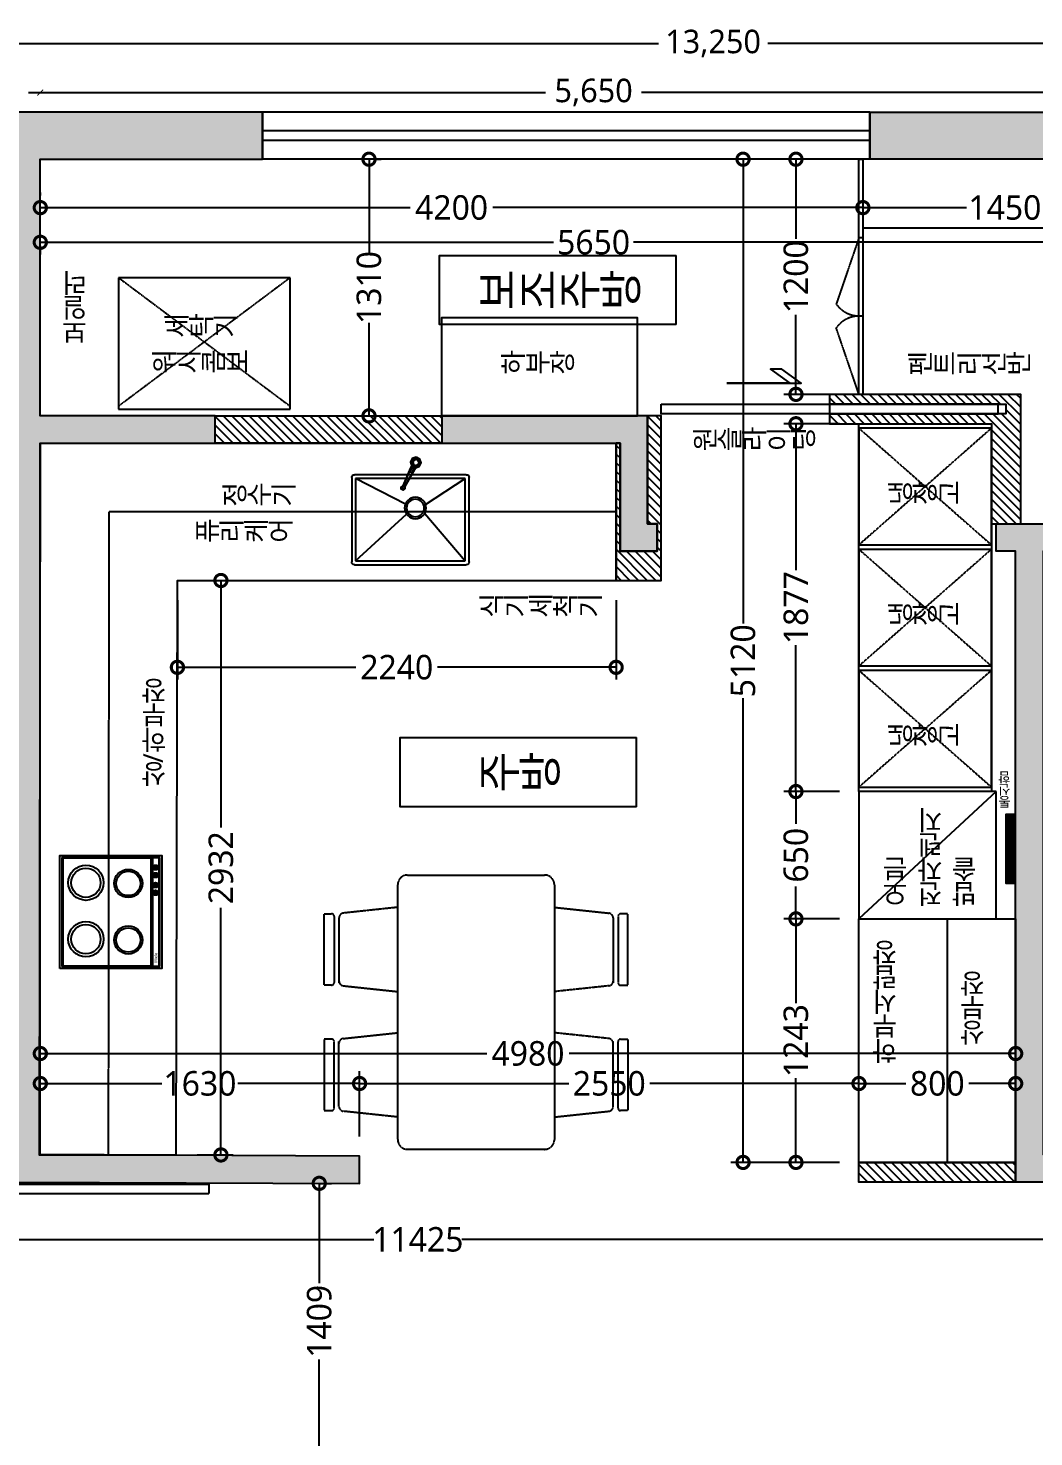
# Model space of a CAD drawing. Header units: millimetres. Extents: x -41292 to 298682, y -22072 to 33155.
# Drawn here: x -35785 to -30650, y 24023 to 31212 of the extents above; entities that cross this region are included whole.
import ezdxf
from ezdxf.enums import TextEntityAlignment as Align

# ---------------------------------------------------------------- set-up
doc = ezdxf.new("R2010")
doc.units = ezdxf.units.MM
doc.linetypes.add('DH-HID2', pattern=[1.2, 0.8, -0.4])
doc.layers.add('.', color=7, linetype='Continuous', lineweight=13)
for name, color, linetype in [('0-ELC TEXT', 7, 'Continuous'), ('02-WAL', 2, 'Continuous'), ('03-TEXT', 3, 'Continuous'), ('06-FUR', 6, 'Continuous'), ('07-DIM WAL', 5, 'Continuous'), ('3.기호.계단선', 30, 'Continuous'), ('A-窗', 4, 'Continuous'), ('CO-DOOR', 8, 'Continuous'), ('CO-FURB-DN', 9, 'Continuous'), ('E-立面窗、幕墙', 8, 'Continuous'), ('FU-FURM', 251, 'DH-HID2'), ('P-门', 4, 'Continuous'), ('S-DIM', 7, 'Continuous'), ('인테리어_가구_제작', 6, 'Continuous'), ('인테리어_기타', 8, 'Continuous'), ('인테리어_벽체_신설', 3, 'Continuous'), ('인테리어_해치_벽체', 8, 'Continuous')]:
    doc.layers.add(name, color=color, linetype=linetype)
doc.styles.add('DH-TEXT', font='@Microsoft JhengHei UI Light.ttf')
doc.styles.add('HY 울릉도 L', font='@Microsoft JhengHei UI Light.ttf')
doc.styles.add('넥슨고딕', font='@Microsoft JhengHei Light.ttf')
doc.styles.add('코레일둥고', font='@Microsoft JhengHei Light.ttf')
doc.dimstyles.new('50', dxfattribs={"dimscale": 50, "dimtxt": 2.5, "dimasz": 2.5, "dimexe": 1.25, "dimexo": 2, "dimtad": 0, "dimdec": 0, "dimtxsty": '넥슨고딕', "dimblk": 'DOTSMALL', "dimcen": 2.5, "dimclrd": 1, "dimclre": 1, "dimclrt": 2, "dimadec": 0, "dimazin": 0, "dimtfac": 1, "dimtdec": 0, "dimtix": 1, "dimtmove": 0, "dimatfit": 3, "dimldrblk": 'DOTSMALL', "dimfxl": 1.25, "dimarcsym": 0})
doc.dimstyles.new('60', dxfattribs={"dimscale": 60, "dimtxt": 2, "dimasz": 0.5, "dimexe": 1, "dimexo": 1, "dimgap": 1, "dimtad": 0, "dimdec": 0, "dimrnd": 0.05, "dimdsep": 46, "dimlunit": 6, "dimtxsty": 'HY 울릉도 L', "dimblk": 'ARCHTICK', "dimcen": 2.5, "dimdle": 1, "dimclrd": 1, "dimclre": 1, "dimclrt": 2, "dimadec": 0, "dimazin": 0, "dimtfac": 1, "dimtdec": 0, "dimtix": 1, "dimtmove": 2, "dimatfit": 3, "dimldrblk": 'ARCHTICK', "dimfxl": 1, "dimlwd": -1, "dimlwe": -1, "dimarcsym": 0})

# ---------------------------------------------------------------- blocks, each defined once
blk = doc.blocks.new('A$C12ad6f43')
at = {"layer": '인테리어_가구_제작', "color": 8}
for p, q in [((-5, 60), (-5, 630)), ((10, 645), (440, 645)), ((15, 625), (435, 625)), ((15, 65), (15, 625)), ((257, 417.6), (15, 625)), ((302.3, 422.4), (435, 625)), ((435, 625), (435, 65)), ((455, 630), (455, 60)), ((506.5, 360.1, 10), (470.7, 342.3, 30)), ((15, 65), (253.4, 325.1)), ((305.1, 319.1), (435, 65)), ((440, 45), (10, 45)), ((435, 65), (15, 65))]:
    blk.add_line(p, q, dxfattribs=at)
for points, elevation in [([(543.7, 373.8), (537.2, 354.1), (518.6, 344.9), (499, 351.5), (489.7, 370), (496.3, 389.7), (514.9, 398.9), (534.5, 392.3)], -74.1), ([(533.4, 373.5), (529.4, 361.7), (518.3, 356.2), (506.5, 360.1), (501, 371.2), (504.9, 383), (516, 388.6), (527.8, 384.6)], 10)]:
    blk.add_lwpolyline(points, close=True, dxfattribs=dict(at, elevation=elevation))
blk.add_lwpolyline([(533.4, 373.5), (529.4, 361.7), (518.3, 356.2), (506.5, 360.1), (501, 371.2), (504.9, 383), (516, 388.6), (527.8, 384.6)], close=True, dxfattribs=at)
for centre, radius in [((284.9, 370.2), 55), ((284.9, 370.2), 45), ((517.8, 372.5), 21.9)]:
    blk.add_circle(centre, radius, dxfattribs=at)
for centre, start, end in [((10, 630), 90, 180), ((440, 630), 0, 90), ((10, 60), 180, 270), ((440, 60), 270, 0)]:
    blk.add_arc(centre, 15, start, end, dxfattribs=at)
for points in [[(394, 316.8, 20), (481.2, 366, -30), (490.4, 347.5, -30), (398.6, 307.5, 20)], [(394, 316.8), (394, 316.8, 20), (481.2, 366, -30), (481.2, 366, -50)], [(490.4, 347.5, -50), (481.2, 366, -50), (394, 316.8), (398.6, 307.5)], [(465.2, 353.4, 30), (501, 371.2), (501, 371.2, 10), (465.2, 353.4, 30)], [(470.7, 342.3, 30), (465.2, 353.4, 30), (501, 371.2, 10), (506.5, 360.1, 10)], [(501, 371.2), (506.5, 360.1), (470.7, 342.3, 30), (465.2, 353.4, 30)], [(506.5, 360.1), (470.7, 342.3, 30), (506.5, 360.1, 10)], [(481.2, 366, -30), (501, 371.2), (506.5, 360.1), (490.4, 347.5, -30)], [(490.2, 370.5, -70), (481.2, 366, -50), (481.2, 366, -30), (501, 371.2)], [(490.2, 370.5, -70), (481.2, 366, -50), (490.4, 347.5, -50), (499.4, 352, -70)], [(490.2, 370.5, -70), (496.7, 390.1, -70), (504.9, 383), (501, 371.2)], [(499.4, 352, -70), (506.5, 360.1), (501, 371.2), (490.2, 370.5, -70)], [(490.4, 347.5, -50), (499.4, 352, -70), (506.5, 360.1), (490.4, 347.5, -30)], [(515.3, 399.4, -70), (516, 388.6), (504.9, 383), (496.7, 390.1, -70)], [(519, 345.4, -70), (499.4, 352, -70), (506.5, 360.1), (518.3, 356.2)], [(382.2, 318, -10), (384.3, 313.9, 40), (380.5, 308.1, 40), (375.9, 308.4, -10)], [(375.9, 308.4, -10), (381, 298.1, -10), (383.6, 301.9, 40), (380.5, 308.1, 40)], [(392.5, 297.4, -10), (390.5, 301.5, 40), (383.6, 301.9, 40), (381, 298.1, -10)], [(391.2, 313.4, 40), (394, 316.8, 20), (398.6, 307.5, 20), (394.3, 307.3, 40)], [(394, 316.8), (393.7, 317.3, -10), (398.8, 307, -10), (398.6, 307.5)], [(398.6, 307.5, 20), (398.6, 307.5), (490.4, 347.5, -50), (490.4, 347.5, -30)]]:
    blk.add_3dface(points, dxfattribs=at)
for points, invisible_edges in [([(527.8, 384.6, 10), (516, 388.6, 10), (504.9, 383, 10), (501, 371.2, 10)], 8), ([(533.4, 373.5, 10), (527.8, 384.6, 10), (501, 371.2, 10), (506.5, 360.1, 10)], 10), ([(506.5, 360.1, 10), (518.3, 356.2, 10), (529.4, 361.7, 10), (533.4, 373.5, 10)], 8), ([(384.3, 313.9, 40), (380.5, 308.1, 40), (383.6, 301.9, 40), (390.5, 301.5, 40)], 8), ([(384.3, 313.9, 40), (382.2, 318, -10), (393.7, 317.3, -10), (394, 316.8)], 8), ([(394, 316.8), (394, 316.8, 20), (391.2, 313.4, 40), (384.3, 313.9, 40)], 8), ([(390.5, 301.5, 40), (394.3, 307.3, 40), (391.2, 313.4, 40), (384.3, 313.9, 40)], 8), ([(394.3, 307.3, 40), (390.5, 301.5, 40), (392.5, 297.4, -10), (398.8, 307, -10)], 8), ([(398.8, 307, -10), (398.6, 307.5), (398.6, 307.5, 20), (394.3, 307.3, 40)], 8)]:
    blk.add_3dface(points, dxfattribs=dict(at, invisible_edges=invisible_edges))
blk = doc.blocks.new('FB-009')
at = {"layer": 'CO-FURB-DN', "color": 251}
for p, q in [((10, 510), (10, 10)), ((278, 510), (10, 510)), ((13.4, 505.2), (13.4, 53.7)), ((275.4, 505.2), (13.4, 505.2)), ((566, 510), (266.8, 510)), ((563.4, 505.2), (266.8, 505.2)), ((563.4, 53.7), (563.4, 505.2)), ((566, 10), (566, 510)), ((10, 50), (278, 50)), ((10, 10), (278, 10)), ((12.2, 46.5), (12.2, 13.4)), ((276.4, 46.5), (12.2, 46.5)), ((12.2, 13.4), (276.4, 13.4)), ((13.4, 53.7), (275.4, 53.7)), ((266.8, 53.7), (563.4, 53.7)), ((266.8, 50), (566, 50)), ((564.4, 46.5), (266.8, 46.5)), ((266.8, 13.4), (564.4, 13.4)), ((266.8, 10), (566, 10)), ((385, 40.6), (385, 21.8)), ((388, 40.6), (388, 21.8)), ((424.2, 40.6), (424.2, 21.8)), ((427.2, 40.6), (427.2, 21.8)), ((474.9, 40.6), (474.9, 21.8)), ((477.9, 40.6), (477.9, 21.8)), ((514, 40.6), (514, 21.8)), ((517, 40.6), (517, 21.8)), ((564.4, 13.4), (564.4, 46.5))]:
    blk.add_line(p, q, dxfattribs=at)
at = {"layer": 'CO-FURB-DN'}
blk.add_lwpolyline([(0, 520), (576, 520), (576, 0), (0, 0)], close=True, dxfattribs=at)
at = {"layer": 'CO-FURB-DN', "color": 251}
for centre, radius in [((149.6, 387.2), 89.9), ((149.6, 387.2), 74.9), ((437.6, 387.2), 89.9), ((437.6, 387.2), 74.9), ((145.8, 170.8), 72), ((145.8, 170.8), 62), ((433.8, 170.8), 72), ((433.8, 170.8), 62), ((386.5, 31.2), 12.5), ((386.5, 31.2), 9.52), ((425.6, 31.2), 12.5), ((425.6, 31.2), 9.52), ((476.3, 31.2), 12.5), ((476.3, 31.2), 9.52), ((515.5, 31.2), 12.5), ((515.5, 31.2), 9.52)]:
    blk.add_circle(centre, radius, dxfattribs=at)
at = {"layer": 'CO-FURB-DN', "color": 251, "style": 'DH-TEXT'}
blk.add_text('Miele', height=15, dxfattribs=at).set_placement((29, 23.1))
blk = doc.blocks.new('F-507')
at = {"layer": 'FU-FURM'}
for p, q in [((462.5, 775), (97.4, 775)), ((97.4, 775), (97.4, 737.5)), ((109.9, 725), (450, 725)), ((462.5, 737.5), (462.5, 775)), ((737.5, 775), (1102.6, 775)), ((737.5, 737.5), (737.5, 775)), ((1090.1, 725), (750, 725)), ((1102.6, 775), (1102.6, 737.5)), ((64.9, 400), (94.5, 678.3)), ((119.3, 700), (450, 700)), ((465.4, 678.3), (495, 400)), ((734.6, 678.3), (705, 400)), ((1080.7, 700), (750, 700)), ((1135.1, 400), (1105.5, 678.3)), ((-50, 400), (1250, 400)), ((-100, -350), (-100, 350)), ((1300, 350), (1300, -350)), ((1250, -400), (-50, -400)), ((64.9, -400), (94.5, -678.3)), ((465.4, -678.3), (495, -400)), ((734.6, -678.3), (705, -400)), ((1135.1, -400), (1105.5, -678.3)), ((119.3, -700), (450, -700)), ((1080.7, -700), (750, -700)), ((97.4, -775), (97.4, -737.5)), ((462.5, -775), (97.4, -775)), ((109.9, -725), (450, -725)), ((462.5, -737.5), (462.5, -775)), ((737.5, -737.5), (737.5, -775)), ((737.5, -775), (1102.6, -775)), ((1090.1, -725), (750, -725)), ((1102.6, -775), (1102.6, -737.5))]:
    blk.add_line(p, q, dxfattribs=at)
for centre, radius, start, end in [((109.9, 737.5), 12.5, 180, 270), ((450, 737.5), 12.5, 270, 0), ((750, 737.5), 12.5, 180, 270), ((1090.1, 737.5), 12.5, 270, 0), ((119.3, 675), 25, 90, 172.40536), ((440.6, 675), 25, 7.59464, 90), ((759.4, 675), 25, 90, 172.40536), ((1080.7, 675), 25, 7.59464, 90), ((-50, 350), 50, 90, 180), ((1250, 350), 50, 0, 90), ((-50, -350), 50, 180, 270), ((1250, -350), 50, 270, 0), ((119.3, -675), 25, 187.59464, 270), ((440.6, -675), 25, 270, 352.40536), ((759.4, -675), 25, 187.59464, 270), ((1080.7, -675), 25, 270, 352.40536), ((109.9, -737.5), 12.5, 90, 180), ((450, -737.5), 12.5, 0, 90), ((750, -737.5), 12.5, 90, 180), ((1090.1, -737.5), 12.5, 0, 90)]:
    blk.add_arc(centre, radius, start, end, dxfattribs=at)
blk = doc.blocks.new('_ArchTick')
at = {"color": 0, "linetype": 'ByBlock', "const_width": 0.15}
blk.add_lwpolyline([(-0.5, -0.5), (0.5, 0.5)], dxfattribs=at)
blk = doc.blocks.new('*D67')
at = {"layer": '3.기호.계단선', "color": 1, "transparency": 16777216}
for p, q in [((-35783.1, 30883.4), (-33143.4, 30883.4)), ((-30013.1, 30883.4), (-32652.8, 30883.4))]:
    blk.add_line(p, q, dxfattribs=at)
at = {"layer": 'Defpoints', "color": 0, "transparency": 16777216}
for p in [(-35723.1, 30883.4), (-30073.1, 30883.4), (-30073.1, 30883.4)]:
    blk.add_point(p, dxfattribs=at)
at = {"layer": '3.기호.계단선', "color": 1, "transparency": 16777216, "xscale": 30, "yscale": 30, "zscale": 30, "rotation": 180}
blk.add_blockref('_ArchTick', (-35723.1, 30883.4), dxfattribs=at)
at = {"layer": '3.기호.계단선', "color": 1, "transparency": 16777216, "xscale": 30, "yscale": 30, "zscale": 30}
blk.add_blockref('_ArchTick', (-30073.1, 30883.4), dxfattribs=at)
at = {"layer": '3.기호.계단선', "color": 2, "transparency": 16777216, "insert": (-32898.1, 30883.4), "char_height": 120, "attachment_point": 5, "style": 'HY 울릉도 L'}
blk.add_mtext('5,650', dxfattribs=at)
blk = doc.blocks.new('*D70')
at = {"layer": '3.기호.계단선', "color": 1, "transparency": 16777216}
for p, q in [((-38973.1, 31133.4), (-32567.4, 31133.4)), ((-38913.1, 30943.4), (-38913.1, 31193.4)), ((-25603.1, 31133.4), (-32008.9, 31133.4)), ((-25663.1, 30943.4), (-25663.1, 31193.4))]:
    blk.add_line(p, q, dxfattribs=at)
at = {"layer": 'Defpoints', "color": 0, "transparency": 16777216}
for p in [(-25663.1, 31133.4), (-38913.1, 30883.4), (-25663.1, 30883.4)]:
    blk.add_point(p, dxfattribs=at)
at = {"layer": '3.기호.계단선', "color": 1, "transparency": 16777216, "xscale": 30, "yscale": 30, "zscale": 30, "rotation": 180}
blk.add_blockref('_ArchTick', (-38913.1, 31133.4), dxfattribs=at)
at = {"layer": '3.기호.계단선', "color": 1, "transparency": 16777216, "xscale": 30, "yscale": 30, "zscale": 30}
blk.add_blockref('_ArchTick', (-25663.1, 31133.4), dxfattribs=at)
at = {"layer": '3.기호.계단선', "color": 2, "transparency": 16777216, "insert": (-32288.1, 31133.4), "char_height": 120, "attachment_point": 5, "style": 'HY 울릉도 L'}
blk.add_mtext('13,250', dxfattribs=at)
blk = doc.blocks.new('shdushs')
at = {"layer": '인테리어_해치_벽체'}
h = blk.add_hatch(color=256, dxfattribs=at)
h.dxf.hatch_style = 1
h.paths.add_polyline_path([(278642.7, 3821.1), (279542.7, 3821.1), (279542.7, 3081.1), (278642.7, 3081.1)], flags=16)
h.paths.add_polyline_path([(277152.7, 3961.1), (277872.7, 3961.1), (277872.7, 151.1), (277922.7, 151.1), (277922.7, 11.1), (277732.7, 11.1), (277732.7, 3821.1), (277732.7, 3821.1), (277732.7, 3821.1), (277152.7, 3821.1)])
h.paths.add_polyline_path([(273717.7, 4561.1), (275322.7, 4561.1), (275322.7, 3821.1), (275272.7, 3821.1), (275272.7, 2461.1), (275322.7, 2461.1), (275322.7, 2321.1), (274602.7, 2321.1), (274602.7, -758.9), (274652.7, -758.9), (274652.7, -898.9), (274462.7, -898.9), (274462.7, 2321.1), (274362.7, 2321.1), (274362.7, 2461.1), (275132.7, 2461.1), (275132.7, 4321.1), (273717.7, 4321.1)])
h.paths.add_polyline_path([(271533.2, 3011.1), (271533.2, 2871.1), (272442.7, 2871.1), (272442.7, 2321.1), (272632.7, 2321.1), (272632.7, 2461.1), (272582.7, 2461.1), (272582.7, 3011.1)])
h.paths.add_polyline_path([(268942.7, 1846.1), (268942.7, 1716.1), (269342.7, 1716.1), (269342.7, -898.9), (271112.7, -906.8), (271112.7, -766.8), (269482.7, -758.9), (269482.7, 2871.1), (270375.8, 2871.1), (270375.8, 3011.1), (269482.7, 3011.1), (269482.7, 4321.1), (270617.7, 4321.1), (270617.7, 4561.1), (269342.7, 4561.1), (269342.7, 1846.1)])
h.paths.add_polyline_path([(276332.7, -2313.9), (277872.7, -2313.9), (277872.7, -2463.9), (276332.7, -2463.9)])
h.paths.add_polyline_path([(275552.7, -898.9), (275552.7, -758.9), (277872.7, -758.9), (277872.7, -898.9)])
h.paths.add_polyline_path([(270682.7, -2463.9), (270342.7, -2463.9), (270342.7, -2313.9), (270682.7, -2313.9)])
h.paths.add_polyline_path([(269842.7, -6133.9), (270682.7, -6133.9), (270682.7, -6283.9), (269842.7, -6283.9)])
h.paths.add_polyline_path([(275142.7, -6283.9), (275681.3, -6283.9), (275681.3, -6133.9), (275382.7, -6133.9), (275382.7, -2463.9), (275432.7, -2463.9), (275432.7, -2313.9), (275142.7, -2313.9), (275142.7, -6283.9)])
h.paths.add_polyline_path([(278812.7, -7888.9), (278812.7, -8128.9), (279782.7, -8128.9), (279782.7, 3961.1), (278502.7, 3961.1), (278502.7, 2941.1), (279542.7, 2941.1), (279542.7, 151.1), (278722.7, 151.1), (278722.7, 11.1), (279542.7, 11.1), (279542.7, -2313.9), (278872.7, -2313.9), (278872.7, -2463.9), (279542.7, -2463.9), (279542.7, -6133.9), (278812.7, -6133.9), (278812.7, -6283.9), (279542.7, -6283.9), (279542.7, -7888.9)])
h.paths.add_polyline_path([(274612.7, -7888.9), (276112.7, -7888.9), (276112.7, -8128.9), (274612.7, -8128.9)])
h.paths.add_polyline_path([(270167.7, -7288.9), (270682.7, -7288.9), (270682.7, -7888.9), (271212.7, -7888.9), (271212.7, -8128.9), (270167.7, -8128.9)])
h.paths.add_polyline_path([(267542.7, -7288.9), (267282.7, -7288.9), (267282.7, -7528.9), (267782.7, -7528.9), (267782.7, -6283.9), (268382.7, -6283.9), (268382.7, -6133.9), (267782.7, -6133.9), (267782.7, -2463.9), (269442.7, -2463.9), (269442.7, -2313.9), (267442.7, -2313.9), (267442.7, -2463.9), (267542.7, -2463.9), (267542.7, -6133.9), (266942.7, -6133.9), (266942.7, -6283.9), (267542.7, -6283.9)])
h.paths.add_polyline_path([(266372.7, 1716.1), (265697.7, 1716.1), (265697.7, -763.9), (266507.7, -763.9), (266507.7, -893.9), (265697.7, -893.9), (265697.7, -2313.9), (266542.7, -2313.9), (266542.7, -2463.9), (264582.7, -2463.9), (264582.7, -6133.9), (265182.7, -6133.9), (265182.7, -6283.9), (264582.7, -6283.9), (264582.7, -7288.9), (265182.7, -7288.9), (265182.7, -7528.9), (264342.7, -7528.9), (264342.7, -2313.9), (265547.7, -2313.9), (265547.7, 1846.1), (266152.7, 1846.1), (266152.7, 2277.9), (266292.7, 2277.9), (266292.7, 1846.1), (266372.7, 1846.1)])
h.paths.add_polyline_path([(266822.7, 1846.1), (268042.7, 1846.1), (268042.7, 1716.1), (267487.7, 1716.1), (267487.7, -893.9), (267307.7, -893.9), (267307.7, -763.9), (267357.7, -763.9), (267357.7, 1716.1), (266822.7, 1716.1)])
h.paths.add_polyline_path([(266342.7, 3961.1), (266152.7, 3961.1), (266152.7, 3177.9), (266292.7, 3177.9), (266292.7, 3821.1), (266342.7, 3821.1)])
at = {"layer": '02-WAL'}
for points in [[(268942.7, 1846.1), (268942.7, 1716.1), (269342.7, 1716.1), (269342.7, -898.9), (271112.7, -906.8), (271112.7, -766.8), (269482.7, -758.9), (269482.7, 2871.1), (270375.8, 2871.1), (270375.8, 3011.1), (269482.7, 3011.1), (269482.7, 4321.1), (270617.7, 4321.1), (270617.7, 4561.1), (269342.7, 4561.1), (269342.7, 1846.1), (268942.7, 1846.1)], [(273717.7, 4561.1), (275322.7, 4561.1), (275322.7, 3821.1), (275272.7, 3821.1), (275272.7, 2461.1), (275322.7, 2461.1), (275322.7, 2321.1), (274602.7, 2321.1), (274602.7, -758.9), (274652.7, -758.9), (274652.7, -898.9), (274462.7, -898.9), (274462.7, 2321.1), (274362.7, 2321.1), (274362.7, 2461.1), (275132.7, 2461.1), (275132.7, 4321.1), (273717.7, 4321.1), (273717.7, 4561.1)], [(271533.2, 3011.1), (271533.2, 2871.1), (272442.7, 2871.1), (272442.7, 2321.1), (272632.7, 2321.1), (272632.7, 2461.1), (272582.7, 2461.1), (272582.7, 3011.1), (271533.2, 3011.1)]]:
    blk.add_lwpolyline(points, dxfattribs=at)
blk = doc.blocks.new('_DotSmall')
at = {"color": 0, "linetype": 'ByBlock', "const_width": 0.5}
blk.add_lwpolyline([(-0.0625, 0, 1), (0.0625, 0, 1)], format="xyb", close=True, dxfattribs=at)
blk = doc.blocks.new('*D94')
at = {"layer": 'Defpoints', "color": 0, "transparency": 16777216}
for p in [(-34396.2, 25316.9), (-34523.1, 23908.4), (-34298.9, 23908.4)]:
    blk.add_point(p, dxfattribs=at)
at = {"layer": 'S-DIM', "color": 1, "lineweight": -2, "transparency": 16777216}
for p, q in [((-34298.9, 25316.9), (-34298.9, 24807.4)), ((-34296.2, 25316.9), (-34236.4, 25316.9)), ((-34298.9, 23908.4), (-34298.9, 24417.9)), ((-34423.1, 23908.4), (-34236.4, 23908.4))]:
    blk.add_line(p, q, dxfattribs=at)
at = {"layer": 'S-DIM', "color": 1, "lineweight": -2, "transparency": 16777216, "xscale": 125, "yscale": 125, "zscale": 125}
for p, rotation in [((-34298.9, 25316.9), 90), ((-34298.9, 23908.4), 270)]:
    blk.add_blockref('_DotSmall', p, dxfattribs=dict(at, rotation=rotation))
at = {"layer": 'S-DIM', "color": 2, "transparency": 16777216, "insert": (-34298.9, 24612.7), "char_height": 125, "attachment_point": 5, "rotation": 90, "style": '넥슨고딕'}
blk.add_mtext('1409', dxfattribs=at)
blk = doc.blocks.new('*D97')
at = {"layer": 'Defpoints', "color": 0, "transparency": 16777216}
for p in [(-34104.1, 30543.4), (-34104.1, 29233.4), (-34044.9, 29233.4)]:
    blk.add_point(p, dxfattribs=at)
at = {"layer": 'S-DIM', "color": 1, "lineweight": -2, "transparency": 16777216}
for p, q in [((-34044.9, 30543.4), (-34044.9, 30068.1)), ((-34004.1, 30543.4), (-33982.4, 30543.4)), ((-34044.9, 29233.4), (-34044.9, 29708.7)), ((-34004.1, 29233.4), (-33982.4, 29233.4))]:
    blk.add_line(p, q, dxfattribs=at)
at = {"layer": 'S-DIM', "color": 1, "lineweight": -2, "transparency": 16777216, "xscale": 125, "yscale": 125, "zscale": 125}
for p, rotation in [((-34044.9, 30543.4), 90), ((-34044.9, 29233.4), 270)]:
    blk.add_blockref('_DotSmall', p, dxfattribs=dict(at, rotation=rotation))
at = {"layer": 'S-DIM', "color": 2, "transparency": 16777216, "insert": (-34044.9, 29888.4), "char_height": 125, "attachment_point": 5, "rotation": 90, "style": '넥슨고딕'}
blk.add_mtext('1310', dxfattribs=at)
blk = doc.blocks.new('*D129')
at = {"layer": 'Defpoints', "color": 0, "transparency": 16777216}
for p in [(-35723.1, 30273.8), (-31523.1, 30296.3), (-31523.1, 30273.8)]:
    blk.add_point(p, dxfattribs=at)
at = {"layer": 'S-DIM', "color": 1, "lineweight": -2, "transparency": 16777216}
for p, q in [((-35723.1, 30373.8), (-35723.1, 30358.8)), ((-31523.1, 30373.8), (-31523.1, 30358.8)), ((-35723.1, 30296.3), (-33833.9, 30296.3)), ((-31523.1, 30296.3), (-33412.4, 30296.3))]:
    blk.add_line(p, q, dxfattribs=at)
at = {"layer": 'S-DIM', "color": 1, "lineweight": -2, "transparency": 16777216, "xscale": 125, "yscale": 125, "zscale": 125, "rotation": 180}
blk.add_blockref('_DotSmall', (-35723.1, 30296.3), dxfattribs=at)
at = {"layer": 'S-DIM', "color": 1, "lineweight": -2, "transparency": 16777216, "xscale": 125, "yscale": 125, "zscale": 125}
blk.add_blockref('_DotSmall', (-31523.1, 30296.3), dxfattribs=at)
at = {"layer": 'S-DIM', "color": 2, "transparency": 16777216, "insert": (-33623.1, 30296.3), "char_height": 125, "attachment_point": 5, "style": '넥슨고딕'}
blk.add_mtext('4200', dxfattribs=at)
blk = doc.blocks.new('*D130')
at = {"layer": 'Defpoints', "color": 0, "transparency": 16777216}
for p in [(-31523.1, 30296.3), (-30073.1, 30296.3), (-30073.1, 30296.3)]:
    blk.add_point(p, dxfattribs=at)
at = {"layer": 'S-DIM', "color": 1, "lineweight": -2, "transparency": 16777216}
for p, q in [((-31523.1, 30396.3), (-31523.1, 30358.8)), ((-30073.1, 30396.3), (-30073.1, 30358.8)), ((-31523.1, 30296.3), (-30993.4, 30296.3)), ((-30073.1, 30296.3), (-30602.9, 30296.3))]:
    blk.add_line(p, q, dxfattribs=at)
at = {"layer": 'S-DIM', "color": 1, "lineweight": -2, "transparency": 16777216, "xscale": 125, "yscale": 125, "zscale": 125, "rotation": 180}
blk.add_blockref('_DotSmall', (-31523.1, 30296.3), dxfattribs=at)
at = {"layer": 'S-DIM', "color": 1, "lineweight": -2, "transparency": 16777216, "xscale": 125, "yscale": 125, "zscale": 125}
blk.add_blockref('_DotSmall', (-30073.1, 30296.3), dxfattribs=at)
at = {"layer": 'S-DIM', "color": 2, "transparency": 16777216, "insert": (-30798.1, 30296.3), "char_height": 125, "attachment_point": 5, "style": '넥슨고딕'}
blk.add_mtext('1450', dxfattribs=at)
blk = doc.blocks.new('*D131')
at = {"layer": 'Defpoints', "color": 0, "transparency": 16777216}
for p in [(-31543.1, 30543.4), (-31864.9, 29343.4), (-31543.1, 29343.4)]:
    blk.add_point(p, dxfattribs=at)
at = {"layer": 'S-DIM', "color": 1, "lineweight": -2, "transparency": 16777216}
for p, q in [((-31643.1, 30543.4), (-31927.4, 30543.4)), ((-31864.9, 30543.4), (-31864.9, 30137.2)), ((-31864.9, 29343.4), (-31864.9, 29749.6)), ((-31643.1, 29343.4), (-31927.4, 29343.4))]:
    blk.add_line(p, q, dxfattribs=at)
at = {"layer": 'S-DIM', "color": 1, "lineweight": -2, "transparency": 16777216, "xscale": 125, "yscale": 125, "zscale": 125}
for p, rotation in [((-31864.9, 30543.4), 90), ((-31864.9, 29343.4), 270)]:
    blk.add_blockref('_DotSmall', p, dxfattribs=dict(at, rotation=rotation))
at = {"layer": 'S-DIM', "color": 2, "transparency": 16777216, "insert": (-31864.9, 29943.4), "char_height": 125, "attachment_point": 5, "rotation": 90, "style": '넥슨고딕'}
blk.add_mtext('1200', dxfattribs=at)
blk = doc.blocks.new('*D132')
at = {"layer": 'Defpoints', "color": 0, "transparency": 16777216}
for p in [(-31543.1, 29193.4), (-31864.9, 27316.4), (-31543.1, 27316.4)]:
    blk.add_point(p, dxfattribs=at)
at = {"layer": 'S-DIM', "color": 1, "lineweight": -2, "transparency": 16777216}
for p, q in [((-31643.1, 29193.4), (-31927.4, 29193.4)), ((-31864.9, 29193.4), (-31864.9, 28446.7)), ((-31864.9, 27316.4), (-31864.9, 28063.1)), ((-31643.1, 27316.4), (-31927.4, 27316.4))]:
    blk.add_line(p, q, dxfattribs=at)
at = {"layer": 'S-DIM', "color": 1, "lineweight": -2, "transparency": 16777216, "xscale": 125, "yscale": 125, "zscale": 125}
for p, rotation in [((-31864.9, 29193.4), 90), ((-31864.9, 27316.4), 270)]:
    blk.add_blockref('_DotSmall', p, dxfattribs=dict(at, rotation=rotation))
at = {"layer": 'S-DIM', "color": 2, "transparency": 16777216, "insert": (-31864.9, 28254.9), "char_height": 125, "attachment_point": 5, "rotation": 90, "style": '넥슨고딕'}
blk.add_mtext('1877', dxfattribs=at)
blk = doc.blocks.new('*D98')
at = {"layer": 'Defpoints', "color": 0, "transparency": 16777216}
for p in [(-31543.1, 27316.4), (-31864.9, 26666.4), (-31543.1, 26666.4)]:
    blk.add_point(p, dxfattribs=at)
at = {"layer": 'S-DIM', "color": 1, "lineweight": -2, "transparency": 16777216}
for p, q in [((-31643.1, 27316.4), (-31927.4, 27316.4)), ((-31864.9, 27316.4), (-31864.9, 27151.5)), ((-31864.9, 26666.4), (-31864.9, 26831.3)), ((-31643.1, 26666.4), (-31927.4, 26666.4))]:
    blk.add_line(p, q, dxfattribs=at)
at = {"layer": 'S-DIM', "color": 1, "lineweight": -2, "transparency": 16777216, "xscale": 125, "yscale": 125, "zscale": 125}
for p, rotation in [((-31864.9, 27316.4), 90), ((-31864.9, 26666.4), 270)]:
    blk.add_blockref('_DotSmall', p, dxfattribs=dict(at, rotation=rotation))
at = {"layer": 'S-DIM', "color": 2, "transparency": 16777216, "insert": (-31864.9, 26991.4), "char_height": 125, "attachment_point": 5, "rotation": 90, "style": '넥슨고딕'}
blk.add_mtext('650', dxfattribs=at)
blk = doc.blocks.new('*D99')
at = {"layer": 'Defpoints', "color": 0, "transparency": 16777216}
for p in [(-31543.1, 26666.4), (-31864.9, 25423.8), (-31543.1, 25423.8)]:
    blk.add_point(p, dxfattribs=at)
at = {"layer": 'S-DIM', "color": 1, "lineweight": -2, "transparency": 16777216}
for p, q in [((-31643.1, 26666.4), (-31927.4, 26666.4)), ((-31864.9, 26666.4), (-31864.9, 26237.2)), ((-31864.9, 25423.8), (-31864.9, 25853)), ((-31643.1, 25423.8), (-31927.4, 25423.8))]:
    blk.add_line(p, q, dxfattribs=at)
at = {"layer": 'S-DIM', "color": 1, "lineweight": -2, "transparency": 16777216, "xscale": 125, "yscale": 125, "zscale": 125}
for p, rotation in [((-31864.9, 26666.4), 90), ((-31864.9, 25423.8), 270)]:
    blk.add_blockref('_DotSmall', p, dxfattribs=dict(at, rotation=rotation))
at = {"layer": 'S-DIM', "color": 2, "transparency": 16777216, "insert": (-31864.9, 26045.1), "char_height": 125, "attachment_point": 5, "rotation": 90, "style": '넥슨고딕'}
blk.add_mtext('1243', dxfattribs=at)
blk = doc.blocks.new('*D133')
at = {"layer": 'Defpoints', "color": 0, "transparency": 16777216}
for p in [(-32134.9, 30543.4), (-31543.1, 30543.4), (-31543.1, 25423.8)]:
    blk.add_point(p, dxfattribs=at)
at = {"layer": 'S-DIM', "color": 1, "lineweight": -2, "transparency": 16777216}
for p, q in [((-31643.1, 30543.4), (-32197.4, 30543.4)), ((-32134.9, 30543.4), (-32134.9, 28174.1)), ((-32134.9, 25423.8), (-32134.9, 27793.2)), ((-31643.1, 25423.8), (-32197.4, 25423.8))]:
    blk.add_line(p, q, dxfattribs=at)
at = {"layer": 'S-DIM', "color": 1, "lineweight": -2, "transparency": 16777216, "xscale": 125, "yscale": 125, "zscale": 125}
for p, rotation in [((-32134.9, 30543.4), 90), ((-32134.9, 25423.8), 270)]:
    blk.add_blockref('_DotSmall', p, dxfattribs=dict(at, rotation=rotation))
at = {"layer": 'S-DIM', "color": 2, "transparency": 16777216, "insert": (-32134.9, 27983.6), "char_height": 125, "attachment_point": 5, "rotation": 90, "style": '넥슨고딕'}
blk.add_mtext('5120', dxfattribs=at)
blk = doc.blocks.new('*D134')
at = {"layer": 'Defpoints', "color": 0, "transparency": 16777216}
for p in [(-35723.1, 30201.8), (-30073.1, 30201.8), (-30073.1, 30119.3)]:
    blk.add_point(p, dxfattribs=at)
at = {"layer": 'S-DIM', "color": 1, "lineweight": -2, "transparency": 16777216}
for p, q in [((-35723.1, 30119.3), (-33102.7, 30119.3)), ((-35723.1, 30101.8), (-35723.1, 30056.8)), ((-30073.1, 30119.3), (-32693.6, 30119.3)), ((-30073.1, 30101.8), (-30073.1, 30056.8))]:
    blk.add_line(p, q, dxfattribs=at)
at = {"layer": 'S-DIM', "color": 1, "lineweight": -2, "transparency": 16777216, "xscale": 125, "yscale": 125, "zscale": 125, "rotation": 180}
blk.add_blockref('_DotSmall', (-35723.1, 30119.3), dxfattribs=at)
at = {"layer": 'S-DIM', "color": 1, "lineweight": -2, "transparency": 16777216, "xscale": 125, "yscale": 125, "zscale": 125}
blk.add_blockref('_DotSmall', (-30073.1, 30119.3), dxfattribs=at)
at = {"layer": 'S-DIM', "color": 2, "transparency": 16777216, "insert": (-32898.1, 30119.3), "char_height": 125, "attachment_point": 5, "style": '넥슨고딕'}
blk.add_mtext('5650', dxfattribs=at)
blk = doc.blocks.new('*D135')
at = {"layer": 'Defpoints', "color": 0, "transparency": 16777216}
for p in [(-35723.1, 25826.3), (-35723.1, 25463.4), (-34093.1, 25455.6)]:
    blk.add_point(p, dxfattribs=at)
at = {"layer": 'S-DIM', "color": 1, "lineweight": -2, "transparency": 16777216}
for p, q in [((-35723.1, 25563.4), (-35723.1, 25888.8)), ((-34093.1, 25555.6), (-34093.1, 25888.8)), ((-35723.1, 25826.3), (-35101.9, 25826.3)), ((-34093.1, 25826.3), (-34714.4, 25826.3))]:
    blk.add_line(p, q, dxfattribs=at)
at = {"layer": 'S-DIM', "color": 1, "lineweight": -2, "transparency": 16777216, "xscale": 125, "yscale": 125, "zscale": 125, "rotation": 180}
blk.add_blockref('_DotSmall', (-35723.1, 25826.3), dxfattribs=at)
at = {"layer": 'S-DIM', "color": 1, "lineweight": -2, "transparency": 16777216, "xscale": 125, "yscale": 125, "zscale": 125}
blk.add_blockref('_DotSmall', (-34093.1, 25826.3), dxfattribs=at)
at = {"layer": 'S-DIM', "color": 2, "transparency": 16777216, "insert": (-34908.1, 25826.3), "char_height": 125, "attachment_point": 5, "style": '넥슨고딕'}
blk.add_mtext('1630', dxfattribs=at)
blk = doc.blocks.new('*D136')
at = {"layer": 'Defpoints', "color": 0, "transparency": 16777216}
for p in [(-35023.1, 28393.4), (-35023.1, 25461.8), (-34800.9, 25461.8)]:
    blk.add_point(p, dxfattribs=at)
at = {"layer": 'S-DIM', "color": 1, "lineweight": -2, "transparency": 16777216}
for p, q in [((-34923.1, 28393.4), (-34738.4, 28393.4)), ((-34800.9, 28393.4), (-34800.9, 27132.6)), ((-34800.9, 25461.8), (-34800.9, 26722.6)), ((-34923.1, 25461.8), (-34738.4, 25461.8))]:
    blk.add_line(p, q, dxfattribs=at)
at = {"layer": 'S-DIM', "color": 1, "lineweight": -2, "transparency": 16777216, "xscale": 125, "yscale": 125, "zscale": 125}
for p, rotation in [((-34800.9, 28393.4), 90), ((-34800.9, 25461.8), 270)]:
    blk.add_blockref('_DotSmall', p, dxfattribs=dict(at, rotation=rotation))
at = {"layer": 'S-DIM', "color": 2, "transparency": 16777216, "insert": (-34800.9, 26927.6), "char_height": 125, "attachment_point": 5, "rotation": 90, "style": '넥슨고딕'}
blk.add_mtext('2932', dxfattribs=at)
blk = doc.blocks.new('*D100')
at = {"layer": 'Defpoints', "color": 0, "transparency": 16777216}
for p in [(-35023.1, 28393.4), (-32783.1, 28393.4), (-32783.1, 27950.3)]:
    blk.add_point(p, dxfattribs=at)
at = {"layer": 'S-DIM', "color": 1, "lineweight": -2, "transparency": 16777216}
for p, q in [((-35023.1, 28293.4), (-35023.1, 27887.8)), ((-32783.1, 28293.4), (-32783.1, 27887.8)), ((-35023.1, 27950.3), (-34111.8, 27950.3)), ((-32783.1, 27950.3), (-33694.4, 27950.3))]:
    blk.add_line(p, q, dxfattribs=at)
at = {"layer": 'S-DIM', "color": 1, "lineweight": -2, "transparency": 16777216, "xscale": 125, "yscale": 125, "zscale": 125, "rotation": 180}
blk.add_blockref('_DotSmall', (-35023.1, 27950.3), dxfattribs=at)
at = {"layer": 'S-DIM', "color": 1, "lineweight": -2, "transparency": 16777216, "xscale": 125, "yscale": 125, "zscale": 125}
blk.add_blockref('_DotSmall', (-32783.1, 27950.3), dxfattribs=at)
at = {"layer": 'S-DIM', "color": 2, "transparency": 16777216, "insert": (-33903.1, 27950.3), "char_height": 125, "attachment_point": 5, "style": '넥슨고딕'}
blk.add_mtext('2240', dxfattribs=at)
blk = doc.blocks.new('*D101')
at = {"layer": 'Defpoints', "color": 0, "transparency": 16777216}
for p in [(-31543.1, 25826.3), (-34093.1, 25455.6), (-31543.1, 25423.8)]:
    blk.add_point(p, dxfattribs=at)
at = {"layer": 'S-DIM', "color": 1, "lineweight": -2, "transparency": 16777216}
for p, q in [((-34093.1, 25555.6), (-34093.1, 25888.8)), ((-31543.1, 25523.8), (-31543.1, 25888.8)), ((-34093.1, 25826.3), (-33025.4, 25826.3)), ((-31543.1, 25826.3), (-32610.9, 25826.3))]:
    blk.add_line(p, q, dxfattribs=at)
at = {"layer": 'S-DIM', "color": 1, "lineweight": -2, "transparency": 16777216, "xscale": 125, "yscale": 125, "zscale": 125, "rotation": 180}
blk.add_blockref('_DotSmall', (-34093.1, 25826.3), dxfattribs=at)
at = {"layer": 'S-DIM', "color": 1, "lineweight": -2, "transparency": 16777216, "xscale": 125, "yscale": 125, "zscale": 125}
blk.add_blockref('_DotSmall', (-31543.1, 25826.3), dxfattribs=at)
at = {"layer": 'S-DIM', "color": 2, "transparency": 16777216, "insert": (-32818.1, 25826.3), "char_height": 125, "attachment_point": 5, "style": '넥슨고딕'}
blk.add_mtext('2550', dxfattribs=at)
blk = doc.blocks.new('*D137')
at = {"layer": 'Defpoints', "color": 0, "transparency": 16777216}
for p in [(-30743.1, 25826.3), (-31543.1, 25423.8), (-30743.1, 25423.4)]:
    blk.add_point(p, dxfattribs=at)
at = {"layer": 'S-DIM', "color": 1, "lineweight": -2, "transparency": 16777216}
for p, q in [((-31543.1, 25523.8), (-31543.1, 25888.8)), ((-30743.1, 25523.4), (-30743.1, 25888.8)), ((-31543.1, 25826.3), (-31304, 25826.3)), ((-30743.1, 25826.3), (-30982.3, 25826.3))]:
    blk.add_line(p, q, dxfattribs=at)
at = {"layer": 'S-DIM', "color": 1, "lineweight": -2, "transparency": 16777216, "xscale": 125, "yscale": 125, "zscale": 125, "rotation": 180}
blk.add_blockref('_DotSmall', (-31543.1, 25826.3), dxfattribs=at)
at = {"layer": 'S-DIM', "color": 1, "lineweight": -2, "transparency": 16777216, "xscale": 125, "yscale": 125, "zscale": 125}
blk.add_blockref('_DotSmall', (-30743.1, 25826.3), dxfattribs=at)
at = {"layer": 'S-DIM', "color": 2, "transparency": 16777216, "insert": (-31143.1, 25826.3), "char_height": 125, "attachment_point": 5, "style": '넥슨고딕'}
blk.add_mtext('800', dxfattribs=at)
blk = doc.blocks.new('*D102')
at = {"layer": 'Defpoints', "color": 0, "transparency": 16777216}
for p in [(-35723.1, 25979.3), (-35723.1, 25463.4), (-30743.1, 25423.4)]:
    blk.add_point(p, dxfattribs=at)
at = {"layer": 'S-DIM', "color": 1, "lineweight": -2, "transparency": 16777216}
for p, q in [((-35723.1, 25563.4), (-35723.1, 26041.8)), ((-30743.1, 25523.4), (-30743.1, 26041.8)), ((-35723.1, 25979.3), (-33443.9, 25979.3)), ((-30743.1, 25979.3), (-33022.4, 25979.3))]:
    blk.add_line(p, q, dxfattribs=at)
at = {"layer": 'S-DIM', "color": 1, "lineweight": -2, "transparency": 16777216, "xscale": 125, "yscale": 125, "zscale": 125, "rotation": 180}
blk.add_blockref('_DotSmall', (-35723.1, 25979.3), dxfattribs=at)
at = {"layer": 'S-DIM', "color": 1, "lineweight": -2, "transparency": 16777216, "xscale": 125, "yscale": 125, "zscale": 125}
blk.add_blockref('_DotSmall', (-30743.1, 25979.3), dxfattribs=at)
at = {"layer": 'S-DIM', "color": 2, "transparency": 16777216, "insert": (-33233.1, 25979.3), "char_height": 125, "attachment_point": 5, "style": '넥슨고딕'}
blk.add_mtext('4980', dxfattribs=at)
blk = doc.blocks.new('*D120')
at = {"layer": 'Defpoints', "color": 0, "transparency": 16777216}
for p in [(-28083.1, 25030.3), (-39508.1, 24755.3), (-28083.1, 24755.3)]:
    blk.add_point(p, dxfattribs=at)
at = {"layer": 'S-DIM', "color": 1, "lineweight": -2, "transparency": 16777216}
for p, q in [((-39508.1, 24855.3), (-39508.1, 25092.8)), ((-28083.1, 24855.3), (-28083.1, 25092.8)), ((-39508.1, 25030.3), (-34020.4, 25030.3)), ((-28083.1, 25030.3), (-33570.9, 25030.3))]:
    blk.add_line(p, q, dxfattribs=at)
at = {"layer": 'S-DIM', "color": 1, "lineweight": -2, "transparency": 16777216, "xscale": 125, "yscale": 125, "zscale": 125, "rotation": 180}
blk.add_blockref('_DotSmall', (-39508.1, 25030.3), dxfattribs=at)
at = {"layer": 'S-DIM', "color": 1, "lineweight": -2, "transparency": 16777216, "xscale": 125, "yscale": 125, "zscale": 125}
blk.add_blockref('_DotSmall', (-28083.1, 25030.3), dxfattribs=at)
at = {"layer": 'S-DIM', "color": 2, "transparency": 16777216, "insert": (-33795.6, 25030.3), "char_height": 125, "attachment_point": 5, "style": '넥슨고딕'}
blk.add_mtext('11425', dxfattribs=at)
blk = doc.blocks.new('yqw_1_3100_240')
for p, q in [((-0.5, 0.0387), (0.5, 0.0387)), ((-0.5, -0.0387), (0.5, -0.0387))]:
    blk.add_line(p, q)
at = {"layer": 'E-立面窗、幕墙'}
for p, q in [((-0.5, 0.0081), (0.5, 0.0081)), ((-0.5, -0.0081), (0.5, -0.0081))]:
    blk.add_line(p, q, dxfattribs=at)
blk = doc.blocks.new('sheisdxse')
for p, q in [((338170.6, -25438.9), (338170.6, -25678.9)), ((341270.6, -25438.9), (341270.6, -25678.9))]:
    blk.add_line(p, q)
at = {"layer": 'A-窗', "xscale": -3100, "yscale": 3100, "zscale": 3100}
blk.add_blockref('yqw_1_3100_240', (339720.6, -25558.9), dxfattribs=at)
blk = doc.blocks.new('shesevd')
at = {"layer": '인테리어_해치_벽체'}
h = blk.add_hatch(dxfattribs=at)
h.set_pattern_fill('ANSI31', color=256, scale=250, angle=450)
h.set_pattern_definition([(135, (0, -25), (-22.097087, -22.097087), [])])
h.paths.add_polyline_path([(341065.6, -26978.9), (341065.6, -27028.9), (341891.6, -27028.9), (341891.6, -27538.9), (342041.6, -27538.9), (342041.6, -26878.9), (341065.6, -26878.9), (341065.6, -26928.9), (341965.6, -26928.9), (341965.6, -26978.9)])
h = blk.add_hatch(dxfattribs=at)
h.set_pattern_fill('ANSI31', color=256, scale=250, angle=450)
h.set_pattern_definition([(135, (87552.9, -30000), (-22.097087, -22.097087), [])])
h.paths.add_polyline_path([(336995.6, -32463.9), (337895.6, -32463.9), (337895.6, -32313.9), (336995.6, -32313.9)])
h.paths.add_polyline_path([(335040.6, -30893.9), (335895.6, -30893.9), (335895.6, -30758.9), (335040.6, -30758.9)])
h.paths.add_polyline_path([(340135.6, -26988.9), (340135.6, -27538.9), (340185.6, -27538.9), (340185.6, -27678.9), (339995.6, -27678.9), (339995.6, -27128.9), (339975.6, -27128.9), (339975.6, -27828.9), (340205.6, -27828.9), (340205.6, -26988.9)])
h.paths.add_polyline_path([(337928.7, -26988.9), (339086.1, -26988.9), (339086.1, -27128.9), (337928.7, -27128.9)])
h.paths.add_polyline_path([(341215.6, -30798.9), (342015.6, -30798.9), (342015.6, -30898.9), (341215.6, -30898.9)])
h.paths.add_polyline_path([(344775.6, -30898.9), (344775.6, -32313.9), (344675.6, -32313.9), (344675.6, -30898.9)])
h.paths.add_polyline_path([(346895.6, -27838.9), (346295.6, -27838.9), (346295.6, -27908.9), (347095.6, -27908.9), (347095.6, -27308.9), (346895.6, -27308.9)])
h.paths.add_polyline_path([(343284.2, -37888.9), (343284.2, -36283.9), (343184.2, -36283.9), (343184.2, -37888.9)])
h.paths.add_polyline_path([(338140.6, -36283.9), (338140.6, -37288.9), (338240.6, -37288.9), (338240.6, -36283.9)])
at = {"layer": '인테리어_벽체_신설'}
for points in [[(341065.6, -26978.9), (341065.6, -27028.9), (341891.6, -27028.9), (341891.6, -27538.9), (342041.6, -27538.9), (342041.6, -26878.9), (341065.6, -26878.9), (341065.6, -26928.9), (341965.6, -26928.9), (341965.6, -26978.9)], [(337928.7, -26988.9), (339086.1, -26988.9), (339086.1, -27128.9), (337928.7, -27128.9)], [(341215.6, -30798.9), (342015.6, -30798.9), (342015.6, -30898.9), (341215.6, -30898.9)]]:
    blk.add_lwpolyline(points, close=True, dxfattribs=at)
blk.add_lwpolyline([(340135.6, -26988.9), (340135.6, -27538.9), (340185.6, -27538.9), (340185.6, -27678.9), (339995.6, -27678.9), (339995.6, -27128.9), (339975.6, -27128.9), (339975.6, -27828.9), (340205.6, -27828.9), (340205.6, -26988.9), (340135.6, -26988.9)], dxfattribs=at)

msp = doc.modelspace()

# ---------------------------------------------------------------- hatches: boundary and pattern name
at = {"layer": '.'}
h = msp.add_hatch(dxfattribs=at)
h.set_pattern_fill('ANSI31', color=256)
h.set_pattern_definition([(45, (-372758.77039, 26222.34167), (-0.08838834765, 0.08838834765), [])])
h.paths.add_polyline_path([(-30743.14, 27198.42), (-30793.14, 27198.42), (-30793.14, 26848.42), (-30743.14, 26848.42)])

# ---------------------------------------------------------------- linework, layer by layer
msp.add_lwpolyline([(-31543.14, 30543.42), (-31523.14, 30543.42)])
at = {"layer": '0-ELC TEXT'}
for p, q in [((-32477.01, 29699.09), (-32477.01, 30052.84)), ((-32679.24, 27238.27), (-32679.24, 27592.03))]:
    msp.add_line(p, q, dxfattribs=at)
for points in [[(-32477.01, 29699.09), (-33684.21, 29699.09), (-33684.21, 30052.84), (-32477.01, 30052.84)], [(-32679.24, 27238.27), (-33886.44, 27238.27), (-33886.44, 27592.03), (-32679.24, 27592.03)]]:
    msp.add_lwpolyline(points, dxfattribs=at)
at = {"layer": '06-FUR'}
for points in [[(-31543.14, 29343.42), (-31543.14, 30543.42), (-31523.14, 30543.42), (-31523.14, 29343.42)], [(-31543.14, 29193.42), (-30867.14, 29193.42), (-30867.14, 27316.42), (-31543.14, 27316.42)], [(-30843.14, 27316.42), (-31543.14, 27316.42), (-31543.14, 26666.42), (-30843.14, 26666.42)], [(-31543.14, 26666.42), (-30743.14, 26666.42), (-30743.14, 25423.42), (-31543.14, 25423.42)]]:
    msp.add_lwpolyline(points, close=True, dxfattribs=at)
for points in [[(-31543.14, 30143.42), (-31523.14, 30143.42)], [(-32674.64, 29233.42), (-32674.64, 29733.42), (-33674.64, 29733.42), (-33674.64, 29233.42), (-32674.64, 29233.42)], [(-31543.14, 29743.42), (-31523.14, 29743.42)], [(-32783.14, 29093.42), (-35723.14, 29093.42), (-35729.15, 25461.77), (-35029.15, 25461.77), (-35023.14, 28393.42), (-32783.14, 28393.42), (-32783.14, 29093.42)], [(-30843.14, 27316.42), (-31543.14, 26666.42)], [(-30743.14, 27198.42), (-30793.14, 27198.42), (-30793.14, 26848.42), (-30743.14, 26848.42), (-30743.14, 27198.42)]]:
    msp.add_lwpolyline(points, dxfattribs=at)
at = {"layer": 'CO-DOOR', "color": 1}
msp.add_lwpolyline([(-32217.57, 29400.23), (-31838.39, 29400.23), (-31937.01, 29472.51), (-31995.34, 29472.51), (-31896.73, 29400.23), (-32217.57, 29400.23)], close=True, dxfattribs=at)
at = {"layer": 'FU-FURM'}
for p, q in [((-31543.14, 30143.42), (-31659.27, 29804.01)), ((-31543.14, 29343.42), (-31659.27, 29682.83)), ((-30867.14, 29170.42), (-31543.14, 28575.42)), ((-31543.14, 29170.42), (-30867.14, 28575.42)), ((-30867.14, 28552.42), (-31543.14, 27957.42)), ((-31543.14, 28552.42), (-30867.14, 27957.42)), ((-30867.14, 27934.42), (-31543.14, 27339.42)), ((-31543.14, 27934.42), (-30867.14, 27339.42))]:
    msp.add_line(p, q, dxfattribs=at)
for points in [[(-31523.14, 30193.42), (-30423.14, 30193.42), (-30423.14, 28683.42)], [(-34448.14, 29938.42), (-35323.14, 29938.42), (-35323.14, 29268.42), (-34448.14, 29268.42), (-34448.14, 29938.42)], [(-34448.14, 29938.42), (-35323.14, 29283.42)], [(-35323.14, 29938.42), (-34448.14, 29283.42)], [(-30833.14, 29293.42), (-31693.14, 29293.42), (-31693.14, 29243.42), (-30833.14, 29243.42), (-30833.14, 29293.42)], [(-32783.14, 28743.42), (-35373.14, 28743.42), (-35376.28, 25460.07)], [(-31093.14, 26666.42), (-31093.14, 25423.42)], [(-35863.17, 25313.24), (-34863.17, 25313.24), (-34863.17, 25263.24), (-35863.17, 25263.24), (-35863.17, 25313.24)]]:
    msp.add_lwpolyline(points, dxfattribs=at)
for points in [[(-31543.14, 29170.42), (-31543.14, 28575.42), (-30867.14, 28575.42), (-30867.14, 29170.42)], [(-31543.14, 28552.42), (-31543.14, 27957.42), (-30867.14, 27957.42), (-30867.14, 28552.42)], [(-31543.14, 27934.42), (-31543.14, 27339.42), (-30867.14, 27339.42), (-30867.14, 27934.42)]]:
    msp.add_lwpolyline(points, close=True, dxfattribs=at)
for centre, start, end in [((-31540.39, 29890.26), 215.964215, 268.927792), ((-31540.39, 29596.57), 91.072208, 144.035785)]:
    msp.add_arc(centre, 146.87, start, end, dxfattribs=at)
at = {"layer": 'P-门'}
msp.add_lwpolyline([(-32553.14, 29293.42), (-31693.14, 29293.42), (-31693.14, 29243.42), (-32553.14, 29243.42), (-32553.14, 29293.42)], dxfattribs=at)

# ---------------------------------------------------------------- block references
msp.add_blockref('shdushs', (-305205.87, 26222.34))
at = {"layer": '07-DIM WAL', "rotation": 270}
msp.add_blockref('F-507', (-33498.14, 26790.44), dxfattribs=at)
at = {"layer": 'CO-FURB-DN', "rotation": 89.99999999999997}
msp.add_blockref('FB-009', (-35103.14, 26413.42), dxfattribs=at)
at = {"layer": '인테리어_기타', "xscale": -1, "rotation": 270}
msp.add_blockref('A$C12ad6f43', (-34178.14, 28478.42), dxfattribs=at)

# ---------------------------------------------------------------- texts
at = {"layer": '0-ELC TEXT', "style": '코레일둥고'}
for s, height, p in [('보일러', 100, (-35502.96, 29591.4)), ('상/하부장', 100, (-35097.19, 27337.16)), ('통신함', 50, (-30777.66, 27228.89)), ('전자렌지', 100, (-31134.22, 26724.94)), ('오븐', 100, (-31313.24, 26724.94)), ('밥솥', 100, (-30960.68, 26724.94)), ('하부서랍장', 100, (-31365.95, 25923.36)), ('상부장', 100, (-30917.95, 26016.86))]:
    msp.add_text(s, height=height, rotation=90, dxfattribs=at).set_placement(p)
for s, p in [('세탁기', (-35096.57, 29648.53)), ('워시콤보', (-35160.13, 29465.34)), ('하부장', (-33378.56, 29460.51)), ('펜트리선반', (-31299.51, 29455.46)), ('원슬라이딩', (-32398.68, 29069.17)), ('냉장고', (-31401.91, 28795.47)), ('정수기', (-34801.03, 28786.48)), ('퓨리케어', (-34941.49, 28602.03)), ('식기세척기', (-33488.55, 28220.26)), ('냉장고', (-31401.91, 28177.47)), ('냉장고', (-31401.91, 27559.47))]:
    msp.add_text(s, height=100, dxfattribs=at).set_placement(p)
at = {"layer": '03-TEXT', "style": '코레일둥고'}
for s, p in [('보조주방', (-33085.59, 29799.39)), ('주방', (-33287.81, 27338.57))]:
    msp.add_text(s, height=166.667, dxfattribs=at).set_placement(p, align=Align.CENTER)

# ---------------------------------------------------------------- dimensions: what is measured, and where the dimension line sits
at = {"layer": '3.기호.계단선'}
for base, p1, p2, picture, middle in [((-25663.14, 31133.42), (-38913.14, 30883.42), (-25663.14, 30883.42), '*D70', (-32288.14, 31133.42)), ((-30073.14, 30883.42), (-35723.14, 30883.42), (-30073.14, 30883.42), '*D67', (-32898.14, 30883.42))]:
    dim = msp.add_linear_dim(base=base, p1=p1, p2=p2, dimstyle='60', dxfattribs=at)
    dim.commit()
    dim.dimension.update_dxf_attribs({"geometry": picture, "text_midpoint": middle})
at = {"layer": 'S-DIM'}
for base, p1, p2, picture, middle in [((-34044.87, 29233.42), (-34104.1, 30543.42), (-34104.1, 29233.42), '*D97', (-34044.87, 29888.42)), ((-32134.87, 30543.42), (-31543.14, 25423.84), (-31543.14, 30543.42), '*D133', (-32134.87, 27983.63)), ((-31864.87, 29343.42), (-31543.14, 30543.42), (-31543.14, 29343.42), '*D131', (-31864.87, 29943.42)), ((-31864.87, 27316.42), (-31543.14, 29193.42), (-31543.14, 27316.42), '*D132', (-31864.87, 28254.92)), ((-34800.87, 25461.77), (-35023.14, 28393.42), (-35023.14, 25461.77), '*D136', (-34800.87, 26927.59)), ((-31864.87, 26666.42), (-31543.14, 27316.42), (-31543.14, 26666.42), '*D98', (-31864.87, 26991.42)), ((-31864.87, 25423.84), (-31543.14, 26666.42), (-31543.14, 25423.84), '*D99', (-31864.87, 26045.13)), ((-34298.87, 23908.42), (-34396.2, 25316.93), (-34523.14, 23908.42), '*D94', (-34298.87, 24612.67))]:
    dim = msp.add_linear_dim(base=base, p1=p1, p2=p2, angle=90, dimstyle='50', dxfattribs=at)
    dim.commit()
    dim.dimension.update_dxf_attribs({"geometry": picture, "text_midpoint": middle})
for base, p1, p2, picture, middle in [((-31523.14, 30296.34), (-35723.14, 30273.84), (-31523.14, 30273.84), '*D129', (-33623.14, 30296.34)), ((-30073.14, 30296.34), (-31523.14, 30296.34), (-30073.14, 30296.34), '*D130', (-30798.14, 30296.34)), ((-30073.14, 30119.34), (-35723.14, 30201.84), (-30073.14, 30201.84), '*D134', (-32898.14, 30119.34)), ((-32783.14, 27950.34), (-35023.14, 28393.42), (-32783.14, 28393.42), '*D100', (-33903.14, 27950.34)), ((-35723.14, 25979.34), (-30743.14, 25423.42), (-35723.14, 25463.42), '*D102', (-33233.14, 25979.34)), ((-35723.14, 25826.34), (-34093.14, 25455.59), (-35723.14, 25463.42), '*D135', (-34908.14, 25826.34)), ((-31543.14, 25826.34), (-34093.14, 25455.59), (-31543.14, 25423.84), '*D101', (-32818.14, 25826.34)), ((-30743.14, 25826.34), (-31543.14, 25423.84), (-30743.14, 25423.42), '*D137', (-31143.14, 25826.34)), ((-28083.14, 25030.34), (-39508.14, 24755.34), (-28083.14, 24755.34), '*D120', (-33795.64, 25030.34))]:
    dim = msp.add_linear_dim(base=base, p1=p1, p2=p2, dimstyle='50', dxfattribs=at)
    dim.commit()
    dim.dimension.update_dxf_attribs({"geometry": picture, "text_midpoint": middle})

# ---------------------------------------------------------------- next in the draw order: block references
msp.add_blockref('sheisdxse', (-372758.77, 56222.34))

# ---------------------------------------------------------------- next in the draw order: block references
msp.add_blockref('shesevd', (-372758.77, 56222.34))

doc.saveas('drawing.dxf')
